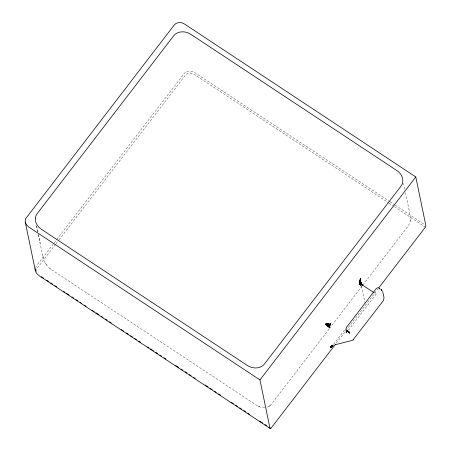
<?xml version="1.0" encoding="UTF-8"?>
<svg xmlns="http://www.w3.org/2000/svg" width="451" height="451" viewBox="0 0 451 451"><rect width="100%" height="100%" fill="white"/><g stroke="black" fill="none" stroke-linecap="round" stroke-linejoin="round"><path stroke-width="0.34" stroke-dasharray="2.25 1.69" d="M362.875 285.004L407.952 226.278C410.359 223.33 410.895 219.254 410.28 215.589L405.404 192.041M410.466 219.395L410.511 218.91M410.337 220.719L410.376 220.319M35.46 267.776L36.294 266.175L53.889 243.258M348.341 330.211L376.698 293.511L373.969 292.637M54.317 242.7L184.324 73.355C186.793 70.271 191.585 70.446 194.64 72.526L389.444 201.338M55.58 244.341L37.557 267.815L36.666 270.115L36.83 271.84M56.009 243.782L58.585 240.428M59.013 239.87L185.586 74.99C187.65 72.425 191.636 72.572 194.184 74.302L388.401 202.73M329.145 328.942L271.35 404.214L269.89 405.624M329.568 328.39L362.452 285.556M333.571 344.378L345.06 329.405M336.333 343.143L378.282 288.505M267.251 407.112L269.444 405.956M268.92 406.351L270.391 405.252M378.011 291.199L378.406 291.013M264.85 407.648L260.932 407.27L256.788 405.381L50.867 269.213L48.59 267.398L46.149 264.528M257.758 405.973L259.658 406.87M390.03 201.727L394.726 204.833M395.313 205.222L424.65 224.621M388.987 203.119L393.684 206.22M394.27 206.609L425.366 227.174M49.841 268.458L50.867 269.213M42.924 256.839L43.758 260.001L45.438 263.44M45.207 263.091L46.374 264.872M403.594 183.298L404.863 189.437M361.522 286.148L364.898 302.469M36.514 225.872L37.76 231.899M38.318 234.576L40.122 243.286M36.492 225.776L37.743 231.814M38.301 234.497L43.183 258.073"/><path stroke-width="0.68" d="M360.558 278.476L360.315 281.368L361.42 284.209L360.49 281.379L360.558 278.476L360.18 281.976L360.913 283.707L361.961 284.773L360.586 282.016L360.558 278.476C360.118 280.313 359.622 283.747 361.803 284.604L373.575 292.389M361.668 284.637L361.764 284.925M361.961 284.773L360.507 282.568L360.366 279.186C358.957 280.826 363.173 286.909 359.672 283.465L360.321 279.18L360.253 281.982L361.617 284.508L360.394 281.993L360.197 279.908M330.707 347.107C330.025 348.578 331.902 344.722 332.72 345.167L330.487 347.411M329.129 327.189L329.816 324.359L328.057 324.669L325.808 324.365L328.582 324.855L330.064 324.466L330.2 324.731L326.315 324.038L330.064 324.466L329.472 326.62L329.709 327.595L325.498 324.145L326.338 323.886L325.498 324.145C326.761 325.825 330.91 324.337 329.687 326.434L328.452 326.687L325.859 324.19L329.613 325.853L328.553 326.58L329.489 327.443M359.74 283.848L360.484 285.133L359.633 283.048L360.129 279.902L359.954 283.228L359.622 282.597M360.253 282.546L360.761 282.619L360.62 282.022L360.18 281.976L360.507 283.2L361.803 284.604L360.637 282.585L360.343 279.93C361.138 286.109 362.999 286.966 359.875 280.59M361.758 284.598L360.501 282.005L360.417 279.93M348.747 331.992L349.649 332.635L349.164 332.618L349.508 332.426L348.6 331.727L349.672 333.12L348.651 332.077L348.984 331.835L348.837 332.229L349.35 332.218L349.018 332.415M35.257 268.666C34.907 271.412 36.587 274.028 38.82 275.493L270.002 428.365L270.842 428.45L335.476 344.26M360.383 285.06C362.846 283.882 359.25 283.211 360.293 279.924M360.095 280.635L360.118 282.546L359.988 280.618L359.757 282.54M330.634 347.214L330.521 347.586L332.353 345.325L330.876 347.422L330.42 347.501M361.961 285.145L362.17 285.308M360.129 279.902L360.118 282.546M346.932 331.237L347.58 331.372L346.791 331.214L347.14 331.485L346.616 330.763L347.58 331.372L346.864 330.572L346.943 331.152L346.751 330.6L347.202 331.265L346.999 330.583L347.326 331.26L347.338 330.707L347.49 331.316M326.783 323.942L326.659 324.545L329.563 326.09C327.048 325.831 330.645 323.271 325.836 324.269M332.624 345.489L332.004 345.505L330.876 347.484L332.838 345.906L331.271 347.225L332.252 346.396L331.485 345.99M332.381 346.233L332.037 346.537C332.894 346.441 330.459 346.526 330.696 347.552L332.004 345.505M381.743 290.613L382.132 290.675L381.304 289.942M332.212 345.229L330.876 347.484L332.838 345.906L332.37 346.283M327.589 325.994L327.809 325.47L326.152 324.613L328.17 326.096L327.623 325.853M330.273 323.846L330.2 324.162L330.622 324.038L330.403 324.359C330.933 323.942 329.551 323.378 329.923 324.043L330.397 323.908M332.488 345.415L332.105 346.007L331.671 345.714L330.854 347.36M329.923 324.043L330.014 323.739M326.191 324.506L329.529 324.263L328.869 326.823L329.658 327.246L329.45 326.834C327.578 324.945 331.237 323.756 326.248 324.325M326.659 324.545L326.451 325.03M346.633 332.432L346.458 332.737L345.906 329.275L346.419 327.449L376.281 288.544L377.199 287.89L378.406 287.823M326.592 324.731C327.511 325.12 327.443 323.204 326.315 324.038M327.883 325.284L328.165 323.998L326.276 324.213L329.878 325.56L328.807 325.842M331.784 345.804L330.493 347.518M330.651 347.422C330.904 346.34 331.851 347.642 332.483 346.126M361.431 284.277L360.112 284.761L360.715 284.869L360.248 283.764L359.836 284.198L360.952 284.671L360.101 283.211L361.285 284.367M329.371 327.364L329.602 327.522M331.073 347.371L333.052 345.336L331.271 347.225M330.668 347.495L330.91 346.966L331.096 347.253M270.002 428.365L259.968 379.928L415.794 176.961L184.611 24.089C181.556 22.009 176.764 21.84 174.295 24.918L25.775 218.504L25.228 220.229L25.284 222.101L35.313 270.532M332.72 345.489L332.043 346.498M378.71 287.947L425.366 227.174L425.823 225.393L415.794 176.961M331.124 347.315L331.93 346.34M331.361 347.084L332.314 346.097L330.876 347.422M331.384 347.101L332.19 346.407M352.857 340.093L383.485 300.507L384.021 297.694L382.662 291.459M331.643 346.864L332.252 346.396M381.202 289.722L381.027 289.497L381.681 290.23M379.483 288.775L379.951 289.029M330.2 324.731C326.919 326.84 328.491 323.198 326.276 324.213M352.755 340.155L353.167 339.913M329.518 326.321L328.61 326.428L329.658 327.246M360.033 284.637L360.715 284.869M329.737 325.38L328.379 325.571M329.613 325.853L328.734 326.09C327.685 325.278 330.949 327.663 328.452 326.687M329.974 324.686L329.027 325.036L327.065 324.838M352.113 340.437L335.217 344.75M360.248 280.652L361.228 283.871L360.248 283.764L361.189 284.542L360.4 283.2M331.959 346.627L331.305 346.261M360.326 280.663L360.62 282.022L360.343 279.93M326.772 324.032L328.689 324.275M360.366 280.663L360.518 281.385L360.146 281.345M325.498 324.145L325.859 324.19M360.208 284.542L360.05 284.226L360.851 283.989L361.617 284.485M326.744 324.207L329.36 324.934L329.878 325.56M328.655 324.466L330.025 325.132M327.809 325.47L326.496 324.962M326.704 324.376L329.247 325.38L329.766 326M361.031 284.412L360.09 283.803L360.552 284.671M326.563 324.81L327.753 325.605L326.152 324.613M327.691 325.735L326.53 324.883M349.254 332.81L349.846 333.035L349.097 332.517M259.968 379.928L28.791 227.062L26.474 224.84L25.284 222.101M41.424 276.745L43.77 278.295M46.707 280.234L48.466 281.401M50.811 282.952L52.57 284.113M54.921 285.669L56.679 286.83M63.721 291.487L64.893 292.265M66.652 293.426L69.003 294.982M71.934 296.921L73.693 298.083M76.044 299.633L77.803 300.8M80.148 302.35L81.907 303.517M84.258 305.068L86.017 306.229M91.886 310.113L94.231 311.664M95.99 312.825L98.927 314.77M101.272 316.32L103.031 317.481M105.382 319.037L107.141 320.199M109.486 321.749L111.245 322.916M121.223 329.512L123.568 331.062M126.5 333.001L128.264 334.168M130.61 335.719L132.369 336.886M134.719 338.436L136.478 339.597M138.823 341.153L140.582 342.315M147.624 346.971L148.796 347.749M150.561 348.911L153.492 350.85M155.837 352.4L157.602 353.567M159.947 355.117L161.706 356.284M164.057 357.835L165.816 358.996M175.789 365.598L178.726 367.537M181.071 369.087L182.83 370.248M185.175 371.804L186.94 372.966M189.285 374.516L191.044 375.683M193.389 377.233L195.153 378.4M205.126 384.996L208.058 386.935M210.408 388.486L212.167 389.653M214.513 391.203L216.277 392.364M218.622 393.92L220.381 395.082M231.532 402.455L233.291 403.617M235.636 405.173L237.395 406.334M239.746 407.884L241.505 409.051M243.85 410.602L245.615 411.769M247.96 413.319L249.719 414.48M259.691 421.076L262.629 423.015M264.974 424.571L266.733 425.733M269.084 427.289L270.842 428.45M379.37 288.414L379.872 288.843M360.58 283.707L361.414 284.485M361.882 284.88L362.068 285.229M359.881 282.54L360.045 280.623M35.358 218.064C34.885 222.569 37.664 226.83 41.329 229.226L247.244 365.395C252.329 368.873 260.34 369.16 264.444 364.019L401.046 186.083C404.992 180.986 401.897 173.59 396.835 170.546L190.914 34.377C185.829 30.905 177.824 30.617 173.72 35.759L37.117 213.695L35.939 215.753L35.358 218.064M328.232 323.48L328.587 323.485L328.232 323.48M332.787 345.562L332.629 345.832L332.787 345.562M360.811 282.721L360.935 283.177L360.811 282.721"/></g></svg>
